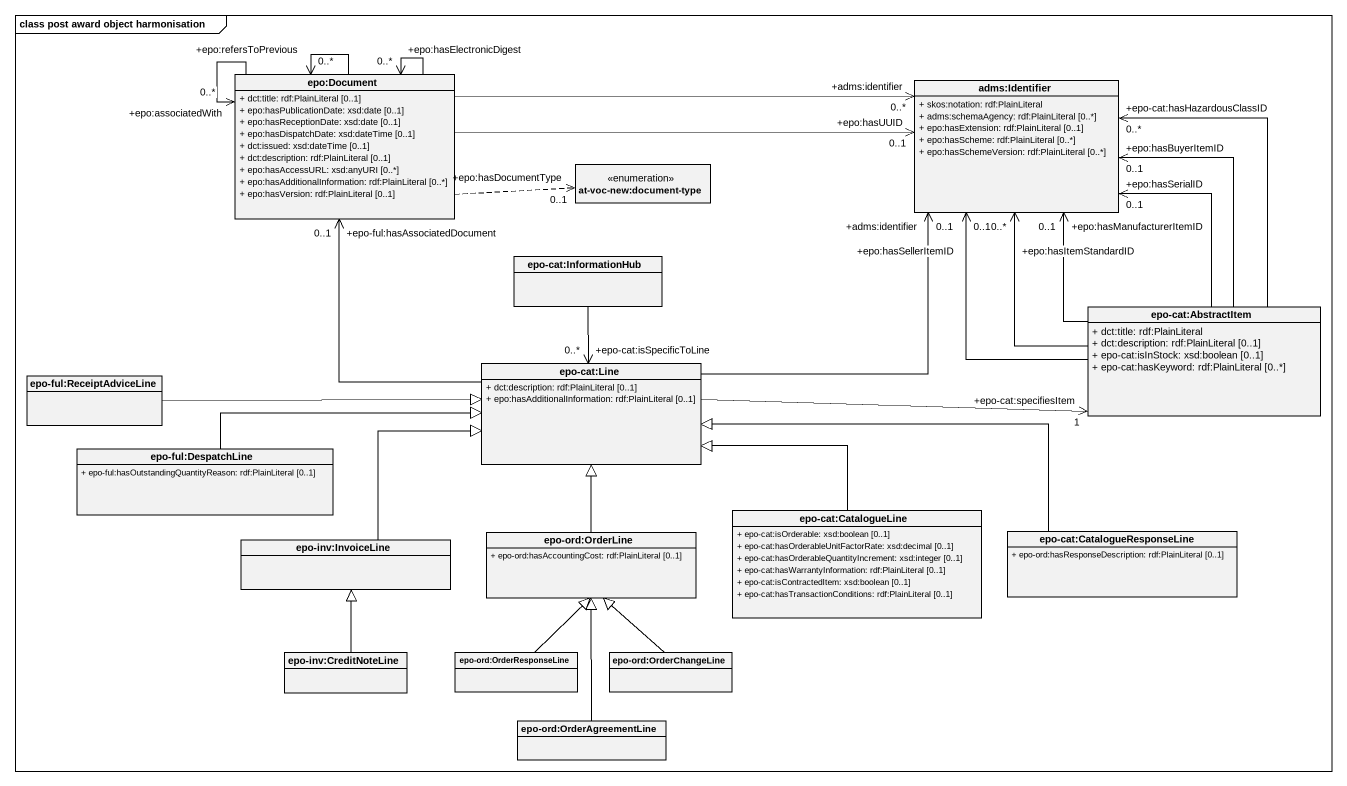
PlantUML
@startuml
mainframe class post award object harmonisation
hide circle
hide empty members
skinparam classAttributeIconSize 0
class "epo:Document" as epo_Document {
  + dct:title: rdf:PlainLiteral [0..1]
  + epo:hasPublicationDate: xsd:date [0..1]
  + epo:hasReceptionDate: xsd:date [0..1]
  + epo:hasDispatchDate: xsd:dateTime [0..1]
  + dct:issued: xsd:dateTime [0..1]
  + dct:description: rdf:PlainLiteral [0..1]
  + epo:hasAccessURL: xsd:anyURI [0..*]
  + epo:hasAdditionalInformation: rdf:PlainLiteral [0..*]
  + epo:hasVersion: rdf:PlainLiteral [0..1]
}
class "adms:Identifier" as adms_Identifier {
  + skos:notation: rdf:PlainLiteral
  + adms:schemaAgency: rdf:PlainLiteral [0..*]
  + epo:hasExtension: rdf:PlainLiteral [0..1]
  + epo:hasScheme: rdf:PlainLiteral [0..*]
  + epo:hasSchemeVersion: rdf:PlainLiteral [0..*]
}
enum "at-voc-new:document-type" as at_voc_new_document_type
class "epo-cat:InformationHub" as epo_cat_InformationHub
class "epo-cat:AbstractItem" as epo_cat_AbstractItem {
  + dct:title: rdf:PlainLiteral
  + dct:description: rdf:PlainLiteral [0..1]
  + epo-cat:isInStock: xsd:boolean [0..1]
  + epo-cat:hasKeyword: rdf:PlainLiteral [0..*]
}
class "epo-ful:ReceiptAdviceLine" as epo_ful_ReceiptAdviceLine
class "epo-cat:Line" as epo_cat_Line {
  + dct:description: rdf:PlainLiteral [0..1]
  + epo:hasAdditionalInformation: rdf:PlainLiteral [0..1]
}
class "epo-ful:DespatchLine" as epo_ful_DespatchLine {
  + epo-ful:hasOutstandingQuantityReason: rdf:PlainLiteral [0..1]
}
class "epo-inv:InvoiceLine" as epo_inv_InvoiceLine
class "epo-ord:OrderLine" as epo_ord_OrderLine {
  + epo-ord:hasAccountingCost: rdf:PlainLiteral [0..1]
}
class "epo-cat:CatalogueLine" as epo_cat_CatalogueLine {
  + epo-cat:isOrderable: xsd:boolean [0..1]
  + epo-cat:hasOrderableUnitFactorRate: xsd:decimal [0..1]
  + epo-cat:hasOrderableQuantityIncrement: xsd:integer [0..1]
  + epo-cat:hasWarrantyInformation: rdf:PlainLiteral [0..1]
  + epo-cat:isContractedItem: xsd:boolean [0..1]
  + epo-cat:hasTransactionConditions: rdf:PlainLiteral [0..1]
}
class "epo-cat:CatalogueResponseLine" as epo_cat_CatalogueResponseLin {
  + epo-ord:hasResponseDescription: rdf:PlainLiteral [0..1]
}
class "epo-inv:CreditNoteLine" as epo_inv_CreditNoteLine
class "epo-ord:OrderResponseLine" as epo_ord_OrderResponseLine
class "epo-ord:OrderChangeLine" as epo_ord_OrderChangeLine
class "epo-ord:OrderAgreementLine" as epo_ord_OrderAgreementLine
epo_Document --> "+epo:refersToPrevious\n0..*" epo_Document
epo_Document --> "+epo:associatedWith\n0..*" epo_Document
epo_Document --> "+epo:hasElectronicDigest\n0..*" epo_Document
epo_Document -right-> "+adms:identifier\n0..*" adms_Identifier
epo_Document -right-> "+epo:hasUUID\n0..1" adms_Identifier
epo_Document .right.> "+epo:hasDocumentType\n0..1" at_voc_new_document_type
epo_cat_InformationHub --> "+epo-cat:isSpecificToLine\n0..*" epo_cat_Line
epo_cat_AbstractItem -up-> "+epo:hasBuyerItemID\n0..1" adms_Identifier
epo_cat_AbstractItem -up-> "+epo:hasSerialID\n0..1" adms_Identifier
epo_cat_AbstractItem -up-> "+epo-cat:hasHazardousClassID\n0..*" adms_Identifier
epo_cat_AbstractItem -up-> "+epo:hasManufacturerItemID\n0..1" adms_Identifier
epo_cat_AbstractItem -up-> "+epo:hasSellerItemID\n0..1" adms_Identifier
epo_cat_AbstractItem -up-> "+epo:hasItemStandardID\n0..*" adms_Identifier
epo_ful_ReceiptAdviceLine -right-|> epo_cat_Line
epo_cat_Line -up-> "+epo-ful:hasAssociatedDocument\n0..1" epo_Document
epo_cat_Line -up-> "+adms:identifier\n0..1" adms_Identifier
epo_cat_Line -right-> "+epo-cat:specifiesItem\n1" epo_cat_AbstractItem
epo_ful_DespatchLine -right-|> epo_cat_Line
epo_inv_InvoiceLine -up-|> epo_cat_Line
epo_ord_OrderLine -up-|> epo_cat_Line
epo_cat_CatalogueLine -left-|> epo_cat_Line
epo_cat_CatalogueResponseLin -left-|> epo_cat_Line
epo_inv_CreditNoteLine -up-|> epo_inv_InvoiceLine
epo_ord_OrderResponseLine -up-|> epo_ord_OrderLine
epo_ord_OrderChangeLine -up-|> epo_ord_OrderLine
epo_ord_OrderAgreementLine -up-|> epo_ord_OrderLine
@enduml
